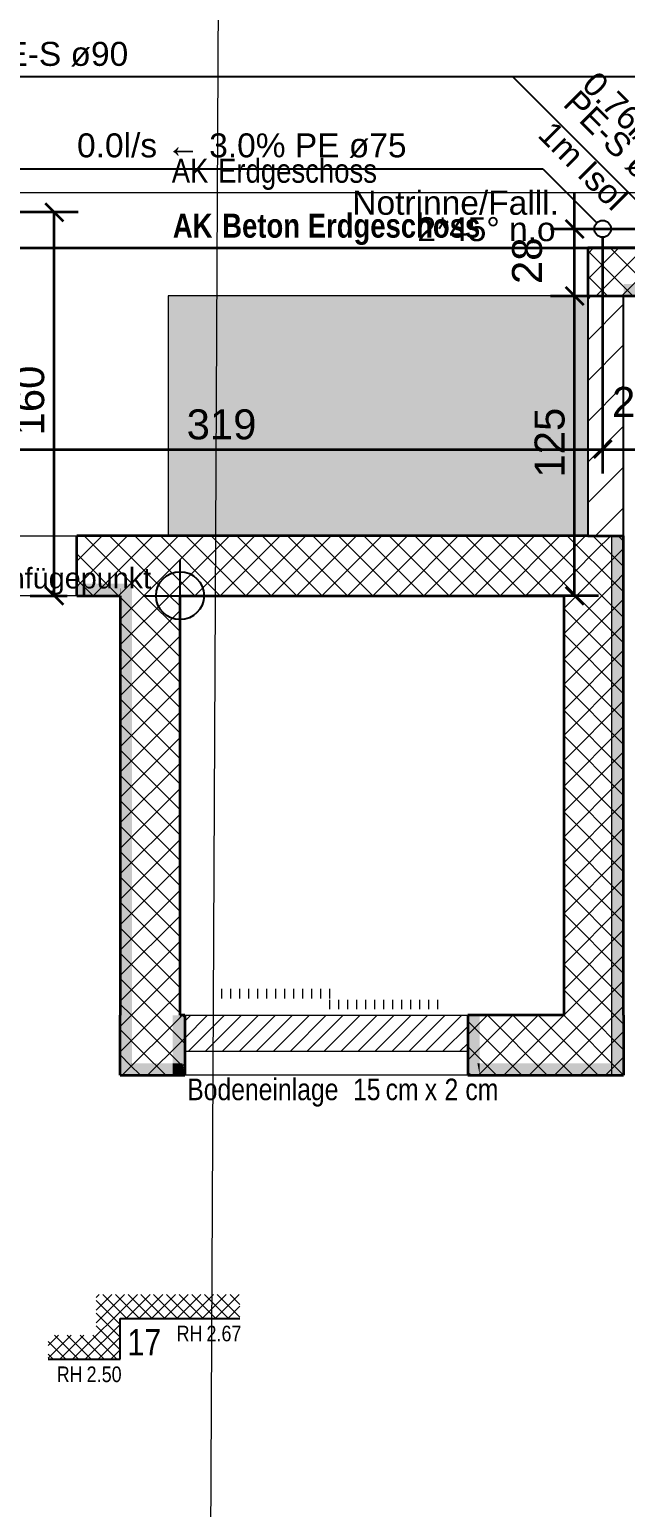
# Model space of a CAD drawing. Extents: x 885 to 2021, y 330 to 1122.
# Drawn here: x 1271.6 to 1321.3, y 648.6 to 771.8 of the extents above; entities that cross this region are included whole.
import ezdxf
from ezdxf.lldxf.tags import DXFTag

# ---------------------------------------------------------------- set-up
doc = ezdxf.new("R2010")
doc.units = 0
doc.layers.get('0').update_dxf_attribs({"lineweight": 25})
for name, color, linetype, lineweight in [('000 Kataster Abbruch', 7, 'Continuous', 25), ('015 Innenwände Bauteilschraffuren Neu', 7, 'Continuous', 25), ('015 Innenwände Neu', 7, 'Continuous', 25), ('015 Innenwände Schichttrennlinien Neu', 7, 'Continuous', 25), ('025 Unterzüge Neu', 7, 'Continuous', 25), ('027 Oberhalb Neu', 7, 'Continuous', 25), ('035-20 Bodeneinlagen Neu', 7, 'Continuous', 25), ('080 Raum Innen Kontur Neu', 7, 'Continuous', 25), ('160 Beschriftungen Ausführung Neu', 7, 'Continuous', 25), ('260 Kennzeichnung Sichtbeton Neu', 7, 'Continuous', 25)]:
    doc.layers.add(name, color=color, linetype=linetype, lineweight=lineweight)
for name, color, linetype, lineweight, true_color in [('A_Deckendurchbruch', 1, 'Continuous', 18, 0xff0000), ('S_Regenwasser_Einlage@DELETE-EINSTRICH', 7, 'fein_strichliert', 25, 0x0066cc), ('S_Schmutzwasser_Einlage', 7, 'fein_strichliert', 25, 0xcc6600), ('S_T_Mass_Einlage', 7, 'Continuous', 35, 0x0080ff), ('S_Text_Einlage', 7, 'Continuous', 25, 0x99ff99), ('X_Einfuegepunkt', 1, 'Continuous', 25, 0xff0000)]:
    doc.layers.add(name, color=color, linetype=linetype, lineweight=lineweight, true_color=true_color)
doc.styles.get("Standard").update_dxf_attribs({"font": 'arial.ttf'})
tags = doc.linetypes.add('fein_strichliert', pattern=[4, 1, -2, 1]).pattern_tags.tags
tags[8:9] = [DXFTag(74, 4), DXFTag(75, 0), DXFTag(340, '0'), DXFTag(46, 0.0), DXFTag(50, 0.0), DXFTag(44, 0.0), DXFTag(45, 0.0)]
tags[6:7] = [DXFTag(74, 4), DXFTag(75, 0), DXFTag(340, '0'), DXFTag(46, 0.0), DXFTag(50, 0.0), DXFTag(44, 0.0), DXFTag(45, 0.0)]
tags[4:5] = [DXFTag(74, 4), DXFTag(75, 0), DXFTag(340, '0'), DXFTag(46, 0.0), DXFTag(50, 0.0), DXFTag(44, 0.0), DXFTag(45, 0.0)]
tags = doc.linetypes.add('Strich 1_1mm', pattern=[0.002, 0.001, -0.001]).pattern_tags.tags
tags[6:7] = [DXFTag(74, 4), DXFTag(75, 0), DXFTag(340, '0'), DXFTag(46, 1.0), DXFTag(50, 0.0), DXFTag(44, 0.0), DXFTag(45, 0.0)]
tags[4:5] = [DXFTag(74, 4), DXFTag(75, 0), DXFTag(340, '0'), DXFTag(46, 1.0), DXFTag(50, 0.0), DXFTag(44, 0.0), DXFTag(45, 0.0)]
tags = doc.linetypes.add('Strich 2_1mm', pattern=[0.003, 0.002, -0.001]).pattern_tags.tags
tags[6:7] = [DXFTag(74, 4), DXFTag(75, 0), DXFTag(340, '0'), DXFTag(46, 1.0), DXFTag(50, 0.0), DXFTag(44, 0.0), DXFTag(45, 0.0)]
tags[4:5] = [DXFTag(74, 4), DXFTag(75, 0), DXFTag(340, '0'), DXFTag(46, 1.0), DXFTag(50, 0.0), DXFTag(44, 0.0), DXFTag(45, 0.0)]
tags = doc.linetypes.add('Strichpunkt 3_1_1mm Achsen', pattern=[0.005, 0.003, -0.001, 0, -0.001]).pattern_tags.tags
tags[10:11] = [DXFTag(74, 4), DXFTag(75, 0), DXFTag(340, '0'), DXFTag(46, 1.0), DXFTag(50, 0.0), DXFTag(44, 0.0), DXFTag(45, 0.0)]
tags[8:9] = [DXFTag(74, 4), DXFTag(75, 0), DXFTag(340, '0'), DXFTag(46, 1.0), DXFTag(50, 0.0), DXFTag(44, 0.0), DXFTag(45, 0.0)]
tags[6:7] = [DXFTag(74, 4), DXFTag(75, 0), DXFTag(340, '0'), DXFTag(46, 1.0), DXFTag(50, 0.0), DXFTag(44, 0.0), DXFTag(45, 0.0)]
tags[4:5] = [DXFTag(74, 4), DXFTag(75, 0), DXFTag(340, '0'), DXFTag(46, 1.0), DXFTag(50, 0.0), DXFTag(44, 0.0), DXFTag(45, 0.0)]

# ---------------------------------------------------------------- blocks, each defined once
blk = doc.blocks.new('Referenz-A0T8DINCAL', base_point=(959.02, 414.92))
at = {"layer": 'A_Deckendurchbruch', "color": 0, "linetype": 'Continuous', "ltscale": 0.18}
for p, q in [((1283.18, 749.6), (1283.18, 729.6)), ((1318.18, 749.6), (1283.18, 749.6)), ((1318.18, 729.6), (1318.18, 749.6)), ((1283.18, 729.6), (1318.18, 729.6))]:
    blk.add_line(p, q, dxfattribs=at)
blk.add_solid([(1283.18, 749.6), (1283.18, 729.6), (1318.18, 749.6), (1318.18, 729.6)], dxfattribs=at)
blk = doc.blocks.new('Referenz-A0T8DINEAL', base_point=(896.59, 372.19))
at = {"layer": '000 Kataster Abbruch', "color": 0, "linetype": 'Strich 2_1mm', "lineweight": 13, "ltscale": 0.002197}
blk.add_line((1286.37, 569.73), (1287.43, 781.25), dxfattribs=at)
at = {"layer": '015 Innenwände Bauteilschraffuren Neu', "color": 0, "linetype": 'Continuous', "lineweight": 0, "ltscale": 0.0169}
for p, q in [((1318.18, 753.12), (1318.66, 753.6)), ((1318.18, 751), (1320.78, 753.6)), ((1321.94, 749.6), (1318.18, 753.36)), ((1318.9, 749.6), (1322.9, 753.6)), ((1324.06, 749.6), (1320.06, 753.6)), ((1321.02, 749.6), (1325.02, 753.6)), ((1319.82, 749.6), (1318.18, 751.24)), ((1275.58, 727.49), (1277.69, 729.6)), ((1275.58, 725.37), (1279.81, 729.6)), ((1281.18, 724.6), (1276.18, 729.6)), ((1276.93, 724.6), (1281.93, 729.6)), ((1283.3, 724.6), (1278.3, 729.6)), ((1279.05, 724.6), (1284.05, 729.6)), ((1285.42, 724.6), (1280.42, 729.6)), ((1281.17, 724.6), (1286.17, 729.6)), ((1287.54, 724.6), (1282.54, 729.6)), ((1283.3, 724.6), (1288.3, 729.6)), ((1289.66, 724.6), (1284.66, 729.6)), ((1285.42, 724.6), (1290.42, 729.6)), ((1291.78, 724.6), (1286.78, 729.6)), ((1287.54, 724.6), (1292.54, 729.6)), ((1293.91, 724.6), (1288.91, 729.6)), ((1289.66, 724.6), (1294.66, 729.6)), ((1296.03, 724.6), (1291.03, 729.6)), ((1291.78, 724.6), (1296.78, 729.6)), ((1298.15, 724.6), (1293.15, 729.6)), ((1293.9, 724.6), (1298.9, 729.6)), ((1300.27, 724.6), (1295.27, 729.6)), ((1296.02, 724.6), (1301.02, 729.6)), ((1302.39, 724.6), (1297.39, 729.6)), ((1298.15, 724.6), (1303.15, 729.6)), ((1304.51, 724.6), (1299.51, 729.6)), ((1300.27, 724.6), (1305.27, 729.6)), ((1306.63, 724.6), (1301.63, 729.6)), ((1302.39, 724.6), (1307.39, 729.6)), ((1308.76, 724.6), (1303.76, 729.6)), ((1304.51, 724.6), (1309.51, 729.6)), ((1310.88, 724.6), (1305.88, 729.6)), ((1306.63, 724.6), (1311.63, 729.6)), ((1313, 724.6), (1308, 729.6)), ((1308.75, 724.6), (1313.75, 729.6)), ((1315.12, 724.6), (1310.12, 729.6)), ((1310.87, 724.6), (1315.87, 729.6)), ((1317.24, 724.6), (1312.24, 729.6)), ((1312.99, 724.6), (1317.99, 729.6)), ((1319.36, 724.6), (1314.36, 729.6)), ((1320.72, 725.37), (1316.48, 729.6)), ((1321.18, 727.03), (1318.6, 729.6)), ((1318.9, 728.39), (1320.12, 729.6)), ((1319.7, 727.07), (1321.18, 728.54)), ((1321.18, 729.15), (1320.73, 729.6)), ((1279.06, 724.6), (1275.58, 728.08)), ((1315.12, 724.6), (1318.9, 728.39)), ((1317.24, 724.6), (1319.7, 727.07)), ((1320.5, 725.74), (1321.18, 726.42)), ((1276.94, 724.6), (1275.58, 725.96)), ((1319.36, 724.6), (1320.5, 725.74)), ((1321.18, 724.91), (1320.72, 725.37)), ((1279.18, 722.61), (1281.17, 724.6)), ((1279.18, 720.49), (1283.3, 724.6)), ((1284.18, 719.48), (1279.18, 724.48)), ((1284.18, 721.6), (1281.18, 724.6)), ((1284.18, 723.72), (1283.3, 724.6)), ((1316.18, 723.54), (1317.24, 724.6)), ((1316.18, 721.42), (1319.36, 724.6)), ((1316.18, 719.3), (1321.18, 724.3)), ((1321.18, 720.67), (1317.24, 724.6)), ((1321.18, 722.79), (1319.36, 724.6)), ((1279.18, 718.36), (1284.18, 723.36)), ((1284.18, 717.36), (1279.18, 722.36)), ((1321.18, 718.54), (1316.18, 723.54)), ((1279.18, 716.24), (1284.18, 721.24)), ((1316.18, 717.18), (1321.18, 722.18)), ((1321.18, 716.42), (1316.18, 721.42)), ((1284.18, 715.24), (1279.18, 720.24)), ((1316.18, 715.06), (1321.18, 720.06)), ((1279.18, 714.12), (1284.18, 719.12)), ((1321.18, 714.3), (1316.18, 719.3)), ((1284.18, 713.12), (1279.18, 718.12)), ((1316.18, 712.94), (1321.18, 717.94)), ((1279.18, 712), (1284.18, 717)), ((1321.18, 712.18), (1316.18, 717.18)), ((1284.18, 711), (1279.18, 716)), ((1316.18, 710.82), (1321.18, 715.82)), ((1321.18, 710.06), (1316.18, 715.06)), ((1279.18, 709.88), (1284.18, 714.88)), ((1284.18, 708.87), (1279.18, 713.87)), ((1279.18, 707.76), (1284.18, 712.76)), ((1316.18, 708.69), (1321.18, 713.69)), ((1321.18, 707.94), (1316.18, 712.94)), ((1284.18, 706.75), (1279.18, 711.75)), ((1316.18, 706.57), (1321.18, 711.57)), ((1279.18, 705.64), (1284.18, 710.64)), ((1321.18, 705.82), (1316.18, 710.82)), ((1284.18, 704.63), (1279.18, 709.63)), ((1316.18, 704.45), (1321.18, 709.45)), ((1279.18, 703.51), (1284.18, 708.51)), ((1321.18, 703.69), (1316.18, 708.69)), ((1284.18, 702.51), (1279.18, 707.51)), ((1279.18, 701.39), (1284.18, 706.39)), ((1316.18, 702.33), (1321.18, 707.33)), ((1321.18, 701.57), (1316.18, 706.57)), ((1284.18, 700.39), (1279.18, 705.39)), ((1316.18, 700.21), (1321.18, 705.21)), ((1279.18, 699.27), (1284.18, 704.27)), ((1321.18, 699.45), (1316.18, 704.45)), ((1284.18, 698.27), (1279.18, 703.27)), ((1316.18, 698.09), (1321.18, 703.09)), ((1279.18, 697.15), (1284.18, 702.15)), ((1321.18, 697.33), (1316.18, 702.33)), ((1284.18, 696.15), (1279.18, 701.15)), ((1316.18, 695.97), (1321.18, 700.97)), ((1321.18, 695.21), (1316.18, 700.21)), ((1279.18, 695.03), (1284.18, 700.03)), ((1284.18, 694.03), (1279.18, 699.03)), ((1279.18, 692.91), (1284.18, 697.91)), ((1316.18, 693.85), (1321.18, 698.85)), ((1321.18, 693.09), (1316.18, 698.09)), ((1284.18, 691.9), (1279.18, 696.9)), ((1316.18, 691.72), (1321.18, 696.72)), ((1279.18, 690.79), (1284.18, 695.79)), ((1321.18, 690.97), (1316.18, 695.97)), ((1284.18, 689.78), (1279.18, 694.78)), ((1316.18, 689.6), (1321.18, 694.6)), ((1280.12, 689.6), (1284.18, 693.67)), ((1320.42, 689.6), (1316.18, 693.85)), ((1282.24, 689.6), (1279.18, 692.66)), ((1282.24, 689.6), (1284.18, 691.54)), ((1287.68, 691), (1287.68, 691.8)), ((1288.43, 691), (1288.43, 691.8)), ((1289.18, 691), (1289.18, 691.8)), ((1289.93, 691), (1289.93, 691.8)), ((1290.68, 691), (1290.68, 691.8)), ((1291.43, 691), (1291.43, 691.8)), ((1292.18, 691), (1292.18, 691.8)), ((1292.93, 691), (1292.93, 691.8)), ((1293.68, 691), (1293.68, 691.8)), ((1294.43, 691), (1294.43, 691.8)), ((1295.18, 691), (1295.18, 691.8)), ((1295.93, 691), (1295.93, 691.8)), ((1296.68, 691), (1296.68, 691.8)), ((1318.3, 689.6), (1316.18, 691.72)), ((1318.3, 689.6), (1321.18, 692.48)), ((1280.12, 689.6), (1279.18, 690.54)), ((1296.68, 690.1), (1296.68, 690.9)), ((1297.43, 690.1), (1297.43, 690.9)), ((1298.18, 690.1), (1298.18, 690.9)), ((1298.93, 690.1), (1298.93, 690.9)), ((1299.68, 690.1), (1299.68, 690.9)), ((1300.43, 690.1), (1300.43, 690.9)), ((1301.18, 690.1), (1301.18, 690.9)), ((1301.93, 690.1), (1301.93, 690.9)), ((1302.68, 690.1), (1302.68, 690.9)), ((1303.43, 690.1), (1303.43, 690.9)), ((1304.18, 690.1), (1304.18, 690.9)), ((1304.93, 690.1), (1304.93, 690.9)), ((1305.68, 690.1), (1305.68, 690.9)), ((1320.42, 689.6), (1321.18, 690.36)), ((1279.18, 688.67), (1280.12, 689.6)), ((1279.18, 686.54), (1282.24, 689.6)), ((1279.36, 684.6), (1284.18, 689.42)), ((1282.15, 687.57), (1280.12, 689.6)), ((1283.21, 688.63), (1282.24, 689.6)), ((1284.18, 689.42), (1284.36, 689.6)), ((1284.58, 689.38), (1284.36, 689.6)), ((1308.18, 687.97), (1309.81, 689.6)), ((1308.18, 685.85), (1311.94, 689.6)), ((1312.69, 684.6), (1308.18, 689.12)), ((1309.06, 684.6), (1314.06, 689.6)), ((1314.81, 684.6), (1309.81, 689.6)), ((1311.18, 684.6), (1316.18, 689.6)), ((1316.94, 684.6), (1311.94, 689.6)), ((1313.3, 684.6), (1318.3, 689.6)), ((1319.06, 684.6), (1314.06, 689.6)), ((1315.42, 684.6), (1320.42, 689.6)), ((1321.18, 684.6), (1316.18, 689.6)), ((1321.18, 686.72), (1318.3, 689.6)), ((1321.18, 688.85), (1320.42, 689.6)), ((1281.09, 686.51), (1279.18, 688.42)), ((1284.18, 687.66), (1283.21, 688.63)), ((1317.54, 684.6), (1321.18, 688.24)), ((1281.48, 684.6), (1284.18, 687.3)), ((1284.18, 685.54), (1282.15, 687.57)), ((1284.18, 687.3), (1284.58, 687.7)), ((1284.58, 687.26), (1284.18, 687.66)), ((1310.57, 684.6), (1308.18, 687)), ((1280.03, 685.45), (1279.18, 686.3)), ((1280.87, 684.6), (1280.03, 685.45)), ((1282.99, 684.6), (1281.09, 686.51)), ((1284.18, 685.18), (1284.58, 685.58)), ((1284.58, 685.14), (1284.18, 685.54)), ((1319.66, 684.6), (1321.18, 686.12)), ((1283.6, 684.6), (1284.18, 685.18)), ((1308.45, 684.6), (1308.18, 684.87))]:
    blk.add_line(p, q, dxfattribs=at)
at = {"layer": '015 Innenwände Bauteilschraffuren Neu', "color": 0, "linetype": 'Continuous', "lineweight": 13, "ltscale": 0.0169}
for p, q in [((1318.18, 749.3), (1318.48, 749.6)), ((1318.18, 745.91), (1321.18, 748.91)), ((1318.18, 742.51), (1321.18, 745.51)), ((1318.18, 739.12), (1321.18, 742.12)), ((1318.18, 735.73), (1321.18, 738.73)), ((1318.18, 732.33), (1321.18, 735.33)), ((1318.84, 729.6), (1321.18, 731.94))]:
    blk.add_line(p, q, dxfattribs=at)
at = {"layer": '015 Innenwände Neu', "color": 0, "lineweight": 35}
for p, q in [((1324.58, 753.6), (1318.18, 753.6)), ((1318.18, 753.6), (1318.18, 749.6)), ((1318.18, 749.6), (1324.58, 749.6)), ((1275.58, 724.6), (1275.58, 729.6)), ((1318.18, 729.6), (1275.58, 729.6)), ((1321.18, 724.6), (1321.18, 729.6)), ((1275.58, 724.6), (1279.18, 724.6)), ((1279.18, 724.6), (1279.18, 689.6)), ((1284.18, 724.6), (1316.18, 724.6)), ((1284.18, 689.6), (1284.18, 724.6)), ((1316.18, 724.6), (1316.18, 689.6)), ((1321.18, 689.6), (1321.18, 724.6)), ((1279.18, 684.6), (1279.18, 689.6)), ((1284.58, 689.6), (1284.18, 689.6)), ((1284.58, 689.6), (1284.58, 684.6)), ((1308.18, 689.6), (1308.18, 684.6)), ((1316.18, 689.6), (1308.18, 689.6)), ((1321.18, 689.6), (1321.18, 684.6)), ((1279.18, 684.6), (1284.58, 684.6)), ((1308.18, 684.6), (1321.18, 684.6))]:
    blk.add_line(p, q, dxfattribs=at)
at = {"layer": '015 Innenwände Neu', "color": 0, "lineweight": -2}
for p, q in [((1318.18, 749.6), (1318.18, 729.6)), ((1321.18, 749.6), (1318.18, 749.6)), ((1321.18, 729.6), (1321.18, 749.6))]:
    blk.add_line(p, q, dxfattribs=at)
at = {"layer": '015 Innenwände Schichttrennlinien Neu', "color": 0, "lineweight": 35}
blk.add_line((1318.18, 729.6), (1321.18, 729.6), dxfattribs=at)
blk.add_line((1318.18, 729.6), (1321.18, 729.6), dxfattribs=at)
at = {"layer": '025 Unterzüge Neu', "color": 0, "lineweight": 13}
for p, q in [((1318.18, 749.6), (1318.18, 729.6)), ((1318.18, 749.6), (1321.18, 749.6)), ((1321.18, 749.6), (1321.18, 729.6)), ((1318.18, 729.6), (1321.18, 729.6))]:
    blk.add_line(p, q, dxfattribs=at)
at = {"layer": '027 Oberhalb Neu', "color": 0, "linetype": 'Strichpunkt 3_1_1mm Achsen', "lineweight": 13, "ltscale": 0.0169}
blk.add_line((1597.28, 758.2), (1100.38, 758.2), dxfattribs=at)
at = {"layer": '027 Oberhalb Neu', "color": 0, "linetype": 'Strichpunkt 3_1_1mm Achsen', "lineweight": 35, "ltscale": 0.1225}
blk.add_line((1105.18, 753.6), (1596.54, 753.6), dxfattribs=at)
at = {"layer": '035-20 Bodeneinlagen Neu', "color": 0, "linetype": 'Strich 1_1mm', "lineweight": 13, "ltscale": 0.0169}
for p, q in [((1284.58, 686.6), (1284.58, 689.6)), ((1284.58, 689.6), (1308.18, 689.6)), ((1308.18, 686.6), (1308.18, 689.6)), ((1284.58, 686.6), (1308.18, 686.6))]:
    blk.add_line(p, q, dxfattribs=at)
at = {"layer": '035-20 Bodeneinlagen Neu', "color": 0, "linetype": 'Continuous', "lineweight": 13, "ltscale": 0.0169}
for p, q in [((1284.58, 689.12), (1285.07, 689.6)), ((1284.58, 687.7), (1286.48, 689.6)), ((1284.89, 686.6), (1287.89, 689.6)), ((1286.31, 686.6), (1289.31, 689.6)), ((1287.72, 686.6), (1290.72, 689.6)), ((1289.14, 686.6), (1292.14, 689.6)), ((1290.55, 686.6), (1293.55, 689.6)), ((1291.97, 686.6), (1294.97, 689.6)), ((1293.38, 686.6), (1296.38, 689.6)), ((1294.79, 686.6), (1297.79, 689.6)), ((1296.21, 686.6), (1299.21, 689.6)), ((1297.62, 686.6), (1300.62, 689.6)), ((1299.04, 686.6), (1302.04, 689.6)), ((1300.45, 686.6), (1303.45, 689.6)), ((1301.86, 686.6), (1304.86, 689.6)), ((1303.28, 686.6), (1306.28, 689.6)), ((1304.69, 686.6), (1307.69, 689.6)), ((1306.11, 686.6), (1308.18, 688.67)), ((1307.52, 686.6), (1308.18, 687.26))]:
    blk.add_line(p, q, dxfattribs=at)
at = {"layer": '080 Raum Innen Kontur Neu', "color": 0, "linetype": 'Continuous', "lineweight": 13, "ltscale": 0.0169}
for p, q in [((1318.18, 749.6), (1318.18, 753.6)), ((1318.18, 753.6), (1352.88, 753.6)), ((1318.18, 729.6), (1318.18, 749.6)), ((1352.88, 749.6), (1321.18, 749.6)), ((1321.18, 749.6), (1321.18, 724.6)), ((1208.78, 729.6), (1318.18, 729.6)), ((1279.18, 724.6), (1179.58, 724.6)), ((1279.18, 684.6), (1279.18, 724.6)), ((1316.18, 724.6), (1284.18, 724.6)), ((1284.18, 724.6), (1284.18, 689.6)), ((1316.18, 689.6), (1316.18, 724.6)), ((1321.18, 724.6), (1321.18, 689.6)), ((1284.18, 689.6), (1316.18, 689.6)), ((1321.18, 689.6), (1321.18, 684.6)), ((1321.18, 684.6), (1279.18, 684.6))]:
    blk.add_line(p, q, dxfattribs=at)
at = {"layer": '160 Beschriftungen Ausführung Neu', "color": 0, "linetype": 'Continuous', "lineweight": 13, "ltscale": 0.0169}
for p, q in [((1280.62, 666.31), (1275.22, 660.91)), ((1279.56, 666.31), (1277.18, 663.94)), ((1278.5, 666.31), (1277.18, 665)), ((1277.44, 666.31), (1277.18, 666.06)), ((1279.18, 663.81), (1277.18, 665.81)), ((1279.74, 664.31), (1277.74, 666.31)), ((1280.8, 664.31), (1278.8, 666.31)), ((1281.68, 666.31), (1279.68, 664.31)), ((1281.86, 664.31), (1279.86, 666.31)), ((1282.74, 666.31), (1280.74, 664.31)), ((1282.92, 664.31), (1280.92, 666.31)), ((1283.8, 666.31), (1281.8, 664.31)), ((1283.98, 664.31), (1281.98, 666.31)), ((1284.86, 666.31), (1282.86, 664.31)), ((1285.04, 664.31), (1283.04, 666.31)), ((1285.92, 666.31), (1283.92, 664.31)), ((1286.1, 664.31), (1284.1, 666.31)), ((1286.98, 666.31), (1284.98, 664.31)), ((1287.16, 664.31), (1285.16, 666.31)), ((1288.04, 666.31), (1286.04, 664.31)), ((1288.22, 664.31), (1286.22, 666.31)), ((1289.1, 666.31), (1287.1, 664.31)), ((1289.18, 664.42), (1287.28, 666.31)), ((1289.18, 665.48), (1288.35, 666.31)), ((1279.18, 662.75), (1277.18, 664.75)), ((1289.18, 665.33), (1288.16, 664.31)), ((1279.18, 663.81), (1276.28, 660.91)), ((1279.18, 661.69), (1277.18, 663.69)), ((1275.1, 662.91), (1273.18, 661)), ((1274.04, 662.91), (1273.18, 662.06)), ((1274.65, 660.91), (1273.18, 662.39)), ((1275.71, 660.91), (1273.71, 662.91)), ((1276.16, 662.91), (1274.16, 660.91)), ((1276.78, 660.91), (1274.78, 662.91)), ((1277.84, 660.91), (1275.84, 662.91)), ((1278.9, 660.91), (1276.9, 662.91)), ((1279.18, 662.75), (1277.34, 660.91)), ((1273.59, 660.91), (1273.18, 661.33)), ((1279.18, 661.69), (1278.4, 660.91))]:
    blk.add_line(p, q, dxfattribs=at)
at = {"layer": '160 Beschriftungen Ausführung Neu', "color": 0, "linetype": 'Continuous', "lineweight": -2, "ltscale": 0.0625}
for p, q in [((1279.18, 660.91), (1279.18, 664.31)), ((1279.18, 664.31), (1289.18, 664.31)), ((1273.18, 660.91), (1279.18, 660.91))]:
    blk.add_line(p, q, dxfattribs=at)
at = {"layer": '260 Kennzeichnung Sichtbeton Neu', "color": 0, "linetype": 'Continuous', "lineweight": 0, "ltscale": 0.0169}
for p, q in [((1320.18, 685.6), (1320.18, 729.6)), ((1320.18, 684.6), (1320.18, 685.6)), ((1320.18, 685.6), (1320.18, 685.6))]:
    blk.add_line(p, q, dxfattribs=at)
for points in [[(1321.18, 749.6), (1382.38, 749.6), (1321.18, 750.6)], [(1382.38, 749.6), (1382.38, 750.6), (1321.18, 750.6)], [(1320.18, 684.6), (1321.18, 684.6), (1320.18, 729.6)], [(1321.18, 684.6), (1321.18, 729.6), (1320.18, 729.6)], [(1275.58, 724.6), (1279.18, 724.6), (1275.58, 725.6)], [(1279.18, 724.6), (1279.18, 725.6), (1275.58, 725.6)], [(1279.2, 724.6), (1279.18, 724.6), (1279.18, 725.6)], [(1280.18, 685.6), (1280.18, 725.6), (1279.18, 725.6)], [(1280.18, 685.6), (1280.15, 685.6), (1279.18, 725.6)], [(1280.18, 684.6), (1279.2, 724.6), (1279.18, 724.6)], [(1279.18, 684.6), (1280.18, 684.6), (1279.18, 724.6)], [(1284.38, 685.6), (1283.58, 685.6), (1283.58, 689.6)], [(1284.58, 684.6), (1284.58, 689.6), (1283.58, 689.6)], [(1308.18, 684.6), (1309.18, 684.6), (1308.18, 689.6)], [(1309.18, 685.6), (1309.18, 689.6), (1308.18, 689.6)], [(1309.18, 685.6), (1308.98, 685.6), (1308.18, 689.6)], [(1280.18, 684.6), (1280.18, 685.6), (1280.15, 685.6)], [(1280.18, 684.6), (1283.58, 684.6), (1280.18, 685.6)], [(1283.58, 684.6), (1283.58, 685.6), (1280.18, 685.6)], [(1284.58, 684.6), (1284.38, 685.6), (1283.58, 685.6)], [(1283.58, 684.6), (1284.58, 684.6), (1283.58, 685.6)], [(1309.18, 684.6), (1309.18, 685.6), (1308.98, 685.6)], [(1309.18, 684.6), (1320.18, 684.6), (1309.18, 685.6)], [(1320.18, 684.6), (1320.18, 685.6), (1309.18, 685.6)]]:
    blk.add_solid(points, dxfattribs=at)
at = {"layer": 'X_Einfuegepunkt', "color": 0, "linetype": 'Continuous', "lineweight": -2, "ltscale": 0.25}
for p, q in [((1284.18, 721.6), (1284.18, 727.6)), ((1281.18, 724.6), (1287.18, 724.6))]:
    blk.add_line(p, q, dxfattribs=at)
blk.add_circle((1284.18, 724.6), 2, dxfattribs=at)
at = {"layer": '035-20 Bodeneinlagen Neu', "color": 0, "linetype": 'Continuous', "lineweight": 13, "ltscale": 0.0169, "char_height": 1.8, "attachment_point": 1}
for s, insert in [('{\\fArial Narrow;Bodeneinlage}', (1284.78, 684.32)), ('{\\fArial Narrow;15}', (1298.61, 684.32)), ('{\\fArial Narrow;2}', (1306.24, 684.32)), ('{\\fArial Narrow;cm}', (1301.33, 684.32)), ('{\\fArial Narrow;x}', (1304.59, 684.32)), ('{\\fArial Narrow;cm}', (1307.98, 684.32))]:
    blk.add_mtext(s, dxfattribs=dict(at, insert=insert))
at = {"layer": '160 Beschriftungen Ausführung Neu', "color": 0, "linetype": 'Continuous', "lineweight": 13, "ltscale": 0.0169, "attachment_point": 1}
for s, insert, char_height in [('{\\fArial Narrow;AK}', (1283.49, 761.04), 2), ('{\\fArial Narrow;Erdgeschoss}', (1287.36, 761.04), 2), ('{\\fArial Narrow|b1|i0;AK}', (1283.58, 756.46), 2), ('{\\fArial Narrow|b1|i0;Beton}', (1287.7, 756.46), 2), ('{\\fArial Narrow|b1|i0;Erdgeschoss}', (1294.83, 756.46), 2), ('{\\fArial Narrow;17}', (1279.8, 663.43), 2.2), ('{\\fArial Narrow;RH}', (1283.9, 663.71), 1.3), ('{\\fArial Narrow;2.}', (1286.39, 663.71), 1.3), ('{\\fArial Narrow;67}', (1287.64, 663.71), 1.3), ('{\\fArial Narrow;RH}', (1273.9, 660.31), 1.3), ('{\\fArial Narrow;2.}', (1276.39, 660.31), 1.3), ('{\\fArial Narrow;50}', (1277.65, 660.31), 1.3)]:
    blk.add_mtext(s, dxfattribs=dict(at, insert=insert, char_height=char_height))
at = {"layer": 'X_Einfuegepunkt', "color": 0, "linetype": 'Continuous', "lineweight": -2, "ltscale": 0.25, "insert": (1267.76, 726.92), "char_height": 1.7181, "attachment_point": 1}
blk.add_mtext('{\\fArial;Einfügepunkt}', dxfattribs=at)
blk = doc.blocks.new('Abwasserleitung-A0T8DINIAL', base_point=(1086.48, 767.88))
at = {"color": 0, "linetype": 'ByBlock', "lineweight": -2, "ltscale": 0.25}
blk.add_line((1311.94, 767.88), (1086.48, 767.88), dxfattribs=at)
blk = doc.blocks.new('Distributor Abwasserleitung-A0T8DIPSAL', base_point=(1311.19, 767.08))
at = {"color": 0, "linetype": 'Continuous', "lineweight": 13, "ltscale": 0.13}
blk.add_line((1311.94, 767.88), (1311.94, 767.88), dxfattribs=at)
blk = doc.blocks.new('Abwasserleitung-A0T8DIQ2AL', base_point=(1311.94, 755.84))
at = {"color": 0, "linetype": 'ByBlock', "lineweight": -2, "ltscale": 0.25}
for p, q in [((1341.8, 767.88), (1311.94, 767.88)), ((1353.84, 755.84), (1341.8, 767.88))]:
    blk.add_line(p, q, dxfattribs=at)
blk = doc.blocks.new('Abwasserleitung-A0T8DIQEAL', base_point=(1311.94, 755.84))
at = {"color": 0, "linetype": 'ByBlock', "lineweight": -2, "ltscale": 0.25}
blk.add_line((1323.98, 755.84), (1311.94, 767.88), dxfattribs=at)
blk = doc.blocks.new('Abwassersammelpunkt (Zentrale)-A0T8DIQUAL', base_point=(1318.73, 754.5))
at = {"color": 0, "linetype": 'ByBlock', "lineweight": -2, "ltscale": 0.25}
blk.add_circle((1319.43, 755.2), 0.7, dxfattribs=at)
blk = doc.blocks.new('Polylinie-A0T8DIR0AL', base_point=(1251.95, 755.7))
at = {"color": 0, "linetype": 'ByBlock', "lineweight": -2, "ltscale": 0.25}
for p, q in [((1251.95, 760.2), (1314.43, 760.2)), ((1314.43, 760.2), (1318.93, 755.7))]:
    blk.add_line(p, q, dxfattribs=at)
blk = doc.blocks.new('Maß-A0T8DISKAL', base_point=(1203.04, 734.8))
at = {"color": 0, "linetype": 'ByBlock', "lineweight": -2, "ltscale": 0.35}
for p, q in [((1319.43, 734.8), (1319.43, 754.5)), ((1320.17, 737.55), (1318.69, 736.06)), ((1203.78, 736.8), (1359.85, 736.8))]:
    blk.add_line(p, q, dxfattribs=at)
at = {"color": 0, "linetype": 'ByBlock', "lineweight": -2, "ltscale": 0.35, "char_height": 2.5, "attachment_point": 1}
for s, insert in [('{\\fArial;26}', (1320.21, 742.01)), ('{\\fArial;319}', (1284.73, 740.14))]:
    blk.add_mtext(s, dxfattribs=dict(at, insert=insert))
blk = doc.blocks.new('Maß-A0T8DISMAL', base_point=(1255.56, 723.86))
at = {"color": 0, "linetype": 'ByBlock', "lineweight": -2, "ltscale": 0.35}
for p, q in [((1272.94, 757.34), (1274.42, 755.85)), ((1275.68, 756.59), (1255.56, 756.59)), ((1273.68, 724.6), (1273.68, 756.59)), ((1272.94, 725.35), (1274.42, 723.86)), ((1271.68, 724.6), (1274.78, 724.6))]:
    blk.add_line(p, q, dxfattribs=at)
at = {"color": 0, "linetype": 'ByBlock', "lineweight": -2, "ltscale": 0.35, "insert": (1270.35, 737.96), "char_height": 2.5, "attachment_point": 1, "rotation": 90}
blk.add_mtext('{\\fArial;160}', dxfattribs=at)
blk = doc.blocks.new('Maß-A0T8DISOAL', base_point=(1311.87, 723.86))
at = {"color": 0, "linetype": 'ByBlock', "lineweight": -2, "ltscale": 0.35}
for p, q in [((1317.08, 724.6), (1317.08, 758.17)), ((1316.34, 755.95), (1317.82, 754.46)), ((1315.08, 755.2), (1353.58, 755.2)), ((1315.08, 749.6), (1321.18, 749.6)), ((1316.34, 750.35), (1317.82, 748.86)), ((1316.34, 725.35), (1317.82, 723.86)), ((1319.08, 724.6), (1312.99, 724.6))]:
    blk.add_line(p, q, dxfattribs=at)
at = {"color": 0, "linetype": 'ByBlock', "lineweight": -2, "ltscale": 0.35, "char_height": 2.5, "attachment_point": 1, "rotation": 90}
for s, insert in [('{\\fArial;28}', (1311.87, 750.59)), ('{\\fArial;125}', (1313.75, 734.45))]:
    blk.add_mtext(s, dxfattribs=dict(at, insert=insert))

msp = doc.modelspace()

# ---------------------------------------------------------------- block references
at = {"color": 8, "lineweight": 25, "ltscale": 0.25, "true_color": 0x808080}
for name, p in [('Referenz-A0T8DINEAL', (896.59, 372.19)), ('Referenz-A0T8DINCAL', (959.02, 414.92))]:
    msp.add_blockref(name, p, dxfattribs=at)
at = {"layer": 'S_Regenwasser_Einlage@DELETE-EINSTRICH', "ltscale": 0.25}
for name, p in [('Abwasserleitung-A0T8DINIAL', (1086.48, 767.88)), ('Distributor Abwasserleitung-A0T8DIPSAL', (1311.19, 767.08)), ('Abwasserleitung-A0T8DIQ2AL', (1311.94, 755.84)), ('Abwasserleitung-A0T8DIQEAL', (1311.94, 755.84))]:
    msp.add_blockref(name, p, dxfattribs=at)
at = {"layer": 'S_Schmutzwasser_Einlage', "ltscale": 0.25}
for name, p in [('Polylinie-A0T8DIR0AL', (1251.95, 755.7)), ('Abwassersammelpunkt (Zentrale)-A0T8DIQUAL', (1318.73, 754.5))]:
    msp.add_blockref(name, p, dxfattribs=at)
at = {"layer": 'S_T_Mass_Einlage', "ltscale": 0.35}
for name, p in [('Maß-A0T8DISOAL', (1311.87, 723.86)), ('Maß-A0T8DISMAL', (1255.56, 723.86)), ('Maß-A0T8DISKAL', (1203.04, 734.8))]:
    msp.add_blockref(name, p, dxfattribs=at)

# ---------------------------------------------------------------- texts
at = {"layer": 'S_Text_Einlage', "ltscale": 0.25, "char_height": 2, "attachment_point": 1}
for s, insert in [('{\\fArial;2.15l/s ← 1.0% PE-S ø90}', (1248.03, 770.79)), ('{\\fArial;0.0l/s ← 3.0% PE ø75}', (1275.59, 763.16)), ('{\\fArial;Notrinne/Falll.}', (1298.55, 758.37)), ('{\\fArial;2*45° n.o}', (1303.98, 756.17))]:
    msp.add_mtext(s, dxfattribs=dict(at, insert=insert))
at = {"layer": 'S_Text_Einlage', "ltscale": 0.25, "char_height": 2, "attachment_point": 1, "rotation": 315}
for s, insert in [('{\\fArial;0.76l/s ← 1.0%}', (1319, 768.5)), ('{\\fArial;PE-S ø90}', (1317.45, 766.94)), ('{\\fArial;1m Isol}', (1315.32, 764.35))]:
    msp.add_mtext(s, dxfattribs=dict(at, insert=insert))

doc.saveas('drawing.dxf')
